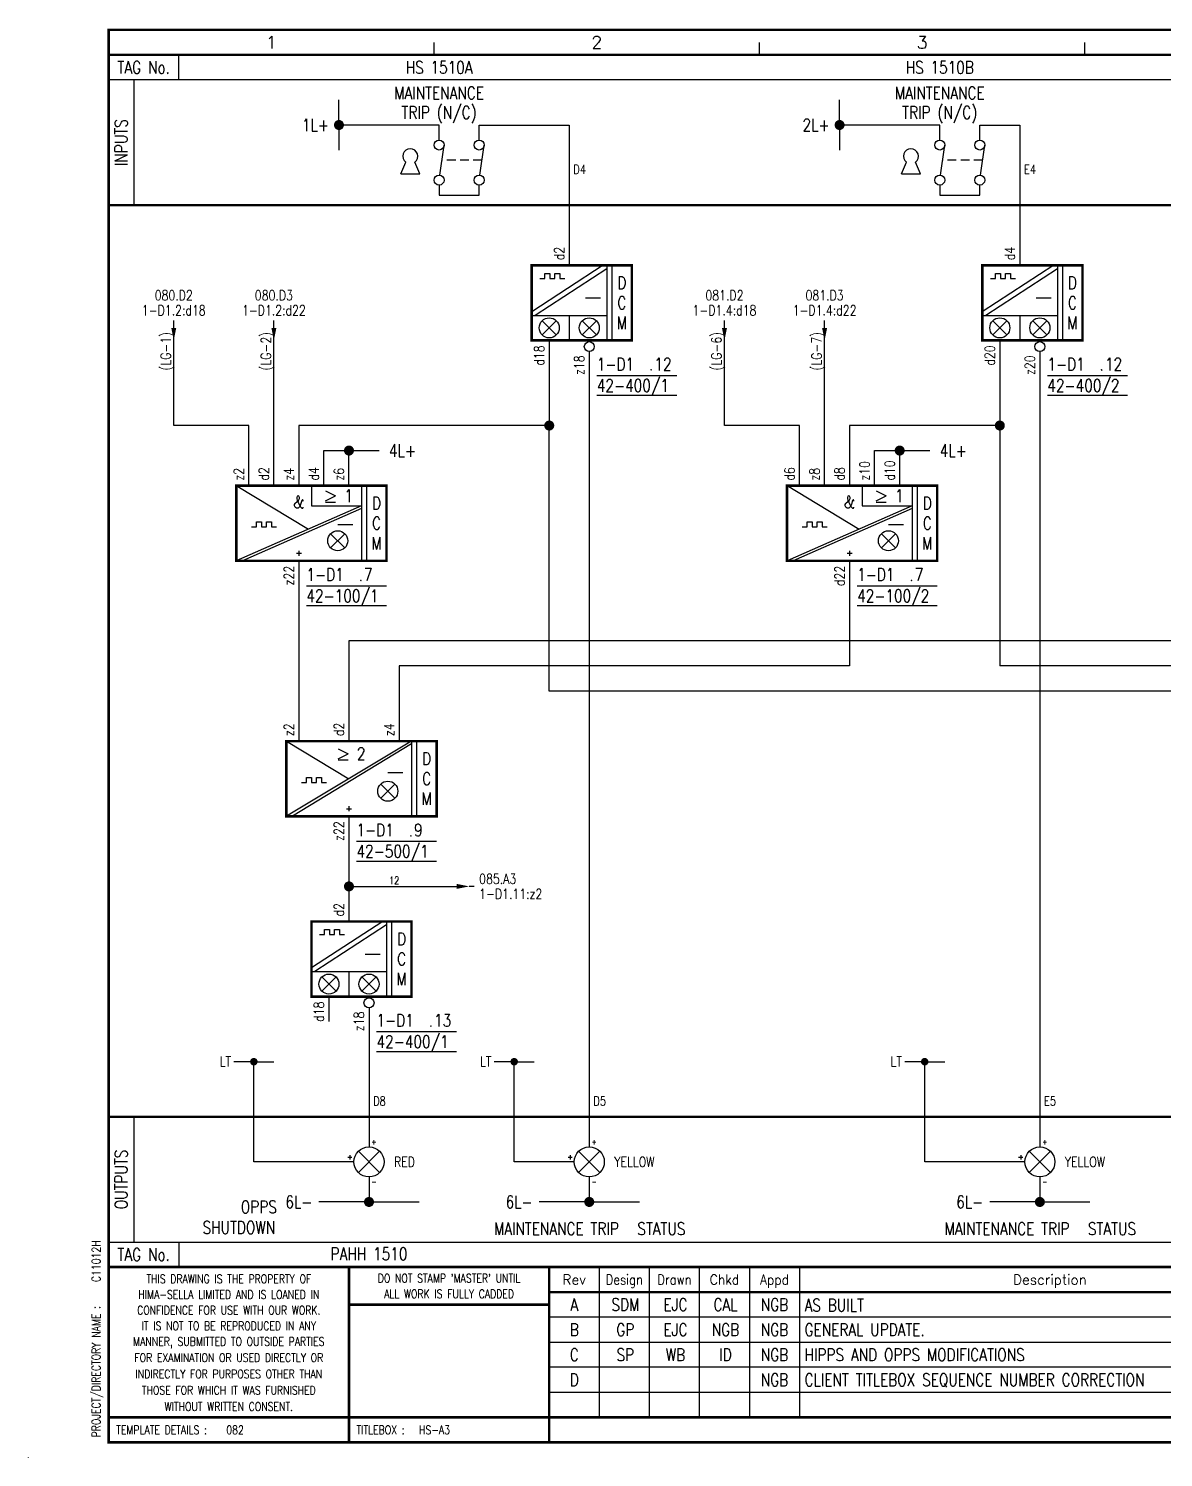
# Model space of a CAD drawing. Extents: x 0 to 414, y 0 to 285.
# Drawn here: x 0 to 226.7, y 0 to 285.2 of the extents above; entities that cross this region are included whole.
import ezdxf
from ezdxf.enums import TextEntityAlignment as Align

# ---------------------------------------------------------------- set-up
doc = ezdxf.new("R2010")
doc.units = 0
doc.header["$LTSCALE"] = 7
doc.header["$MEASUREMENT"] = 0
doc.linetypes.add('CONTINU', pattern=[0])
doc.linetypes.add('HIDDEN', pattern=[0.375, 0.25, -0.125])
doc.layers.get('0').update_dxf_attribs({"linetype": 'CONTINUOUS'})
for name, color, linetype in [('ADD', 2, 'CONTINUOUS'), ('CATALOGUE', 2, 'CONTINUOUS'), ('COL', 2, 'CONTINU'), ('COM', 2, 'CONTINUOUS'), ('DES', 2, 'CONTINUOUS'), ('GROUP', 2, 'CONTINUOUS'), ('LAB', 2, 'CONTINUOUS'), ('PCABGREY-0_22', 7, 'CONTINUOUS'), ('RACK', 2, 'CONTINUOUS'), ('RECORD', 2, 'CONTINUOUS'), ('ROW', 2, 'CONTINU'), ('SLOT', 2, 'CONTINUOUS'), ('SNA', 2, 'CONTINUOUS'), ('SPOTS', 7, 'CONTINUOUS'), ('TECHDATA', 2, 'CONTINUOUS'), ('TEXT', 2, 'CONTINUOUS'), ('TPOL', 3, 'CONTINUOUS'), ('UPS', 2, 'CONTINUOUS'), ('WIRENOS', 4, 'CONTINUOUS'), ('XR_FUNCTION', 2, 'CONTINUOUS'), ('XR_MAIN', 2, 'CONTINUOUS')]:
    doc.layers.add(name, color=color, linetype=linetype)
doc.layers.add('MCABGREY-0_22', color=4, linetype='CONTINUOUS', plot=False)
doc.styles.add('CATALOGU', font='romans.shx', dxfattribs={"width": 0.8})
doc.styles.add('CROSSREF', font='ROMANS.shx', dxfattribs={"width": 0.8, "height": 1})
doc.styles.add('FUNCTION', font='romans.shx', dxfattribs={"width": 0.8, "height": 2.5})
doc.styles.add('GROUP', font='romans.shx', dxfattribs={"width": 0.8, "height": 2.5})
doc.styles.add('PINS', font='romans.shx', dxfattribs={"width": 0.8, "height": 2})
doc.styles.add('RACK', font='romans.shx', dxfattribs={"width": 0.8, "height": 2})
doc.styles.add('REFERENC', font='romans.shx', dxfattribs={"width": 0.8})
doc.styles.add('ROMAND', font='ROMAND')
doc.styles.add('ROMANS', font='romans.shx', dxfattribs={"width": 0.8})
doc.styles.add('SLOT', font='romans.shx', dxfattribs={"width": 0.8, "height": 2})
doc.styles.add('SYMBOL', font='romans.shx', dxfattribs={"width": 0.8})
doc.styles.add('TECHDATA', font='romans.shx', dxfattribs={"width": 0.8})
doc.styles.add('WIRES', font='ROMANS.shx', dxfattribs={"width": 0.8, "height": 2})

# ---------------------------------------------------------------- blocks, each defined once
blk = doc.blocks.new('LAMP01')
for p, q in [((0, 5), (0, 3)), ((-2.1213, 2.1213), (2.1213, -2.1213)), ((2.1213, 2.1213), (-2.1213, -2.1213)), ((0, -3), (0, -5))]:
    blk.add_line(p, q)
blk.add_circle((0, 0), 3)
at = {"layer": 'CATALOGUE', "style": 'CATALOGU', "width": 0.8, "flags": 1}
blk.add_attdef('CATALOGUE', (-2, -7), '', height=1, dxfattribs=at)
at = {"layer": 'RECORD', "style": 'REFERENC', "width": 0.8}
blk.add_attdef('RECORD', (5, -1), '', height=2, dxfattribs=at)
at = {"layer": 'SNA', "style": 'SYMBOL', "width": 0.8}
blk.add_attdef('SNA', (5, 2), '', height=2, dxfattribs=at)
at = {"layer": 'TECHDATA', "style": 'TECHDATA', "width": 0.8}
blk.add_attdef('TECHDATA01', (5, -4), '', height=2, dxfattribs=at)
at = {"layer": 'TPOL', "style": 'PINS', "width": 0.8, "flags": 8}
blk.add_attdef('CN1', text='', height=1, dxfattribs=at).set_placement((0.5, 4.5), align=Align.TOP_LEFT)
blk.add_attdef('CN2', (0.5, -4.5), '', height=1, dxfattribs=at)
blk = doc.blocks.new('EQUPOT02')
blk.add_line((0, -4), (0, 0))
blk.add_solid([(0.5, -1.5), (-0.5, -1.5), (0, -4)])
at = {"layer": 'TEXT', "style": 'ROMANS', "width": 0.8}
blk.add_attdef('CONNECTION', text='', height=2, dxfattribs=at).set_placement((0, 1), align=Align.CENTER)
at = {"layer": 'TPOL', "style": 'ROMANS', "flags": 8}
blk.add_attdef('CN1', text='', height=0.0025, rotation=270, dxfattribs=at).set_placement((0, -3.25), align=Align.MIDDLE_RIGHT)
at = {"layer": 'XR_FUNCTION', "style": 'FUNCTION', "width": 0.8, "flags": 1}
blk.add_attdef('XR_FUNCTION', text='', height=1, dxfattribs=at).set_placement((0, -3), align=Align.CENTER)
at = {"layer": 'XR_MAIN', "style": 'CROSSREF', "width": 0.8}
for tag in ['XR_PREV', 'XR_NEXT']:
    blk.add_attdef(tag, text='', height=2, dxfattribs=at).set_placement((0, 4), align=Align.CENTER)
blk = doc.blocks.new('42-100-1')
for p, q in [((-2.5, 0), (11.9231, -8.6538)), ((12.5, 0), (12.5, -4)), ((22.5, 0), (22.5, -15)), ((23.5, 0), (23.5, -15)), ((15.3254, -1.0188), (17.3254, -2.0188)), ((15.3254, -3.0188), (17.3254, -2.0188)), ((22.5, -4), (-2.5, -15)), ((22.5, -4.5463), (-1.2585, -15)), ((12.5, -4), (22.5, -4)), ((15.3254, -3.2688), (17.3254, -3.2688)), ((0.5, -8.25), (1.5, -8.25)), ((1.5, -7.25), (2.5, -7.25)), ((1.5, -8.25), (1.5, -7.25)), ((2.5, -7.25), (2.5, -8.25)), ((2.5, -8.25), (3.5, -8.25)), ((3.5, -8.25), (3.5, -7.25)), ((3.5, -7.25), (4.5, -7.25)), ((4.5, -7.25), (4.5, -8.25)), ((4.5, -8.25), (5.5, -8.25)), ((17.75, -7.75), (20.75, -7.75)), ((16.3358, -9.5858), (19.1642, -12.4142)), ((16.3358, -12.4142), (19.1642, -9.5858)), ((9.5, -13.5), (10.5, -13.5)), ((10, -13), (10, -14)), ((11.5, -20), (27.5, -20)), ((27.5, -24), (11.5, -24))]:
    blk.add_line(p, q)
at = {"const_width": 0.5}
blk.add_lwpolyline([(-2.5, -15), (27.5, -15), (27.5, 0), (-2.5, 0)], close=True, dxfattribs=at)
blk.add_circle((17.75, -11), 2)
at = {"style": 'ROMANS', "width": 0.8}
blk.add_text('&', height=2.5, dxfattribs=at).set_placement((10, -4.5), align=Align.CENTER)
blk.add_text('1', height=2.5, dxfattribs=at).set_placement((19.0754, -3.2688))
for s, p in [('D', (25.5, -3.5)), ('C', (25.5, -7.5)), ('M', (25.5, -11.5))]:
    blk.add_text(s, height=2.5, dxfattribs=at).set_placement(p, align=Align.MIDDLE)
at = {"layer": 'ADD', "style": 'PINS', "width": 0.8, "flags": 1}
blk.add_attdef('ADD1', (30, -2), '', height=1.5, dxfattribs=at)
at = {"layer": 'COM', "style": 'PINS', "width": 0.8, "flags": 1}
blk.add_attdef('COM1', (30, -6), '', height=1.5, dxfattribs=at)
at = {"layer": 'DES', "style": 'PINS', "width": 0.8, "flags": 1}
blk.add_attdef('DES1', (30, -4), '', height=1.5, dxfattribs=at)
at = {"layer": 'GROUP', "style": 'GROUP', "width": 0.8, "flags": 1}
blk.add_attdef('GROUP', (30, -12), '', height=1.5, dxfattribs=at)
at = {"layer": 'LAB', "style": 'PINS', "width": 0.8}
blk.add_attdef('LAB1', text='', height=2.5, dxfattribs=at).set_placement((11.5, -22), align=Align.MIDDLE_LEFT)
at = {"layer": 'RACK', "style": 'RACK', "width": 0.8}
blk.add_attdef('RACK', (11.5, -19), '', height=2.5, dxfattribs=at)
at = {"layer": 'SLOT', "style": 'SLOT', "width": 0.8}
blk.add_attdef('SLOT', (23, -19), '', height=2.5, dxfattribs=at)
at = {"layer": 'SNA', "style": 'SYMBOL', "width": 0.8, "flags": 1}
blk.add_attdef('SNA', (30, -10), '', height=1.5, dxfattribs=at)
at = {"layer": 'TEXT', "color": 3, "style": 'PINS', "width": 0.8}
blk.add_text('z2', height=2, rotation=90, dxfattribs=at).set_placement((-2, 1), align=Align.MIDDLE_LEFT)
at = {"layer": 'TEXT', "style": 'ROMANS', "width": 0.8}
blk.add_text('.', height=2, dxfattribs=at).set_placement((22, -19))
at = {"layer": 'TPOL', "style": 'PINS', "width": 0.8}
for tag, p in [('CN1', (-1, 1)), ('CN2', (4, 1)), ('CN3', (9, 1)), ('CN4', (14, 1)), ('CN5', (19, 1))]:
    blk.add_attdef(tag, p, '', height=2, rotation=90, dxfattribs=at)
blk.add_attdef('CN6', text='', height=2, rotation=90, dxfattribs=at).set_placement((9, -16), align=Align.RIGHT)
at = {"layer": 'XR_FUNCTION', "style": 'FUNCTION', "width": 0.8, "flags": 1}
blk.add_attdef('XR_FUNCTION', (30, -8), '', height=1.5, dxfattribs=at)
at = {"layer": 'XR_MAIN', "style": 'CROSSREF', "width": 0.8, "flags": 1}
blk.add_attdef('XR_MAIN', (30, -14), '', height=1.5, dxfattribs=at)
blk = doc.blocks.new('42-400-1')
for p, q in [((6.7929, 0), (-7.5, -9.2929)), ((7.5, 0), (7.5, -15)), ((8.5, 0), (8.5, -15)), ((7.5, -0.7071), (-6.7929, -10)), ((-5.875, -2.625), (-4.875, -2.625)), ((-4.875, -2.625), (-4.875, -1.625)), ((-4.875, -1.625), (-3.875, -1.625)), ((-3.875, -1.625), (-3.875, -2.625)), ((-3.875, -2.625), (-2.875, -2.625)), ((-2.875, -1.625), (-1.875, -1.625)), ((-2.875, -2.625), (-2.875, -1.625)), ((-1.875, -1.625), (-1.875, -2.625)), ((-1.875, -2.625), (-0.875, -2.625)), ((3.25, -6.5), (6.25, -6.5)), ((-7.5, -10), (7.5, -10)), ((-5.4142, -13.9142), (-2.5858, -11.0858)), ((-5.4142, -11.0858), (-2.5858, -13.9142)), ((0, -10), (0, -15)), ((2.5858, -11.0858), (5.4142, -13.9142)), ((2.5858, -13.9142), (5.4142, -11.0858)), ((5.5, -22), (21.5, -22)), ((21.5, -26), (5.5, -26))]:
    blk.add_line(p, q)
at = {"const_width": 0.5}
blk.add_lwpolyline([(-7.5, -15), (12.5, -15), (12.5, 0), (-7.5, 0)], close=True, dxfattribs=at)
for centre, radius in [((-4, -12.5), 2), ((4, -12.5), 2), ((4, -16.25), 1)]:
    blk.add_circle(centre, radius)
at = {"style": 'ROMANS', "width": 0.8}
for s, p in [('D', (10.5, -3.5)), ('C', (10.5, -7.5)), ('M', (10.5, -11.5))]:
    blk.add_text(s, height=2.5, dxfattribs=at).set_placement(p, align=Align.MIDDLE)
at = {"layer": 'ADD', "style": 'PINS', "width": 0.8, "flags": 1}
blk.add_attdef('ADD1', (15, -2), '', height=1.5, dxfattribs=at)
at = {"layer": 'COM', "style": 'PINS', "width": 0.8, "flags": 1}
blk.add_attdef('COM1', (15, -6), '', height=1.5, dxfattribs=at)
at = {"layer": 'DES', "style": 'PINS', "width": 0.8, "flags": 1}
blk.add_attdef('DES1', (15, -4), '', height=1.5, dxfattribs=at)
at = {"layer": 'GROUP', "style": 'GROUP', "width": 0.8, "flags": 1}
blk.add_attdef('GROUP', (15, -12), '', height=1.5, dxfattribs=at)
at = {"layer": 'LAB', "style": 'PINS', "width": 0.8}
blk.add_attdef('LAB1', text='', height=2.5, dxfattribs=at).set_placement((5.5, -24), align=Align.MIDDLE_LEFT)
at = {"layer": 'RACK', "style": 'RACK', "width": 0.8}
blk.add_attdef('RACK', (5.5, -21), '', height=2.5, dxfattribs=at)
at = {"layer": 'SLOT', "style": 'SLOT', "width": 0.8}
blk.add_attdef('SLOT', (17, -21), '', height=2.5, dxfattribs=at)
at = {"layer": 'SNA', "style": 'SYMBOL', "width": 0.8, "flags": 1}
blk.add_attdef('SNA', (15, -10), '', height=1.5, dxfattribs=at)
at = {"layer": 'TEXT', "color": 3, "style": 'PINS', "width": 0.8}
blk.add_text('d2', height=2, rotation=90, dxfattribs=at).set_placement((-2, 1), align=Align.MIDDLE_LEFT)
at = {"layer": 'TEXT', "style": 'ROMANS', "width": 0.8}
blk.add_text('.', height=2, dxfattribs=at).set_placement((16, -21))
at = {"layer": 'TPOL', "style": 'PINS', "width": 0.8}
blk.add_attdef('CN1', (-1, 1), '', height=2, rotation=90, dxfattribs=at)
for tag, p in [('CN2', (-5, -16)), ('CN3', (3, -18))]:
    blk.add_attdef(tag, text='', height=2, rotation=90, dxfattribs=at).set_placement(p, align=Align.RIGHT)
at = {"layer": 'XR_FUNCTION', "style": 'FUNCTION', "width": 0.8, "flags": 1}
blk.add_attdef('XR_FUNCTION', (15, -8), '', height=1.5, dxfattribs=at)
at = {"layer": 'XR_MAIN', "style": 'CROSSREF', "width": 0.8, "flags": 1}
blk.add_attdef('XR_MAIN', (15, -14), '', height=1.5, dxfattribs=at)
blk = doc.blocks.new('42-500-1')
for p, q in [((22.5, 0), (-2.5, -15)), ((-2.5, 0), (10, -7.5)), ((22.5, 0), (22.5, -15)), ((23.5, 0), (23.5, -15)), ((22.5, -0.5463), (-1.2585, -15)), ((7.8254, -1.5188), (9.8254, -2.5188)), ((7.8254, -3.5188), (9.8254, -2.5188)), ((7.8254, -3.7688), (9.8254, -3.7688)), ((0.5, -8.25), (1.5, -8.25)), ((1.5, -7.25), (2.5, -7.25)), ((1.5, -8.25), (1.5, -7.25)), ((2.5, -7.25), (2.5, -8.25)), ((2.5, -8.25), (3.5, -8.25)), ((3.5, -7.25), (4.5, -7.25)), ((3.5, -8.25), (3.5, -7.25)), ((4.5, -7.25), (4.5, -8.25)), ((4.5, -8.25), (5.5, -8.25)), ((17.75, -6.25), (20.75, -6.25)), ((16.3358, -11.4142), (19.1642, -8.5858)), ((16.3358, -8.5858), (19.1642, -11.4142)), ((9.5, -13.5), (10.5, -13.5)), ((10, -13), (10, -14)), ((11.5, -20), (27.5, -20)), ((27.5, -24), (11.5, -24))]:
    blk.add_line(p, q)
at = {"const_width": 0.5}
blk.add_lwpolyline([(-2.5, -15), (27.5, -15), (27.5, 0), (-2.5, 0)], close=True, dxfattribs=at)
blk.add_circle((17.75, -10), 2)
at = {"style": 'ROMANS', "width": 0.8}
blk.add_text('2', height=2.5, dxfattribs=at).set_placement((11.5754, -3.7688))
for s, p in [('D', (25.5, -3.5)), ('C', (25.5, -7.5)), ('M', (25.5, -11.5))]:
    blk.add_text(s, height=2.5, dxfattribs=at).set_placement(p, align=Align.MIDDLE)
at = {"layer": 'ADD', "style": 'PINS', "width": 0.8, "flags": 1}
blk.add_attdef('ADD1', (30, -2), '', height=1.5, dxfattribs=at)
at = {"layer": 'COM', "style": 'PINS', "width": 0.8, "flags": 1}
blk.add_attdef('COM1', (30, -6), '', height=1.5, dxfattribs=at)
at = {"layer": 'DES', "style": 'PINS', "width": 0.8, "flags": 1}
blk.add_attdef('DES1', (30, -4), '', height=1.5, dxfattribs=at)
at = {"layer": 'GROUP', "style": 'GROUP', "width": 0.8, "flags": 1}
blk.add_attdef('GROUP', (30, -12), '', height=1.5, dxfattribs=at)
at = {"layer": 'LAB', "style": 'PINS', "width": 0.8}
blk.add_attdef('LAB1', text='', height=2.5, dxfattribs=at).set_placement((11.5, -22), align=Align.MIDDLE_LEFT)
at = {"layer": 'RACK', "style": 'RACK', "width": 0.8}
blk.add_attdef('RACK', (11.5, -19), '', height=2.5, dxfattribs=at)
at = {"layer": 'SLOT', "style": 'SLOT', "width": 0.8}
blk.add_attdef('SLOT', (23, -19), '', height=2.5, dxfattribs=at)
at = {"layer": 'SNA', "style": 'SYMBOL', "width": 0.8, "flags": 1}
blk.add_attdef('SNA', (30, -10), '', height=1.5, dxfattribs=at)
at = {"layer": 'TEXT', "color": 3, "style": 'PINS', "width": 0.8}
blk.add_text('z2', height=2, rotation=90, dxfattribs=at).set_placement((-2, 1), align=Align.MIDDLE_LEFT)
at = {"layer": 'TEXT', "style": 'ROMANS', "width": 0.8}
blk.add_text('.', height=2, dxfattribs=at).set_placement((22, -19))
at = {"layer": 'TPOL', "style": 'PINS', "width": 0.8}
for tag, p in [('CN1', (-1, 1)), ('CN2', (9, 1)), ('CN3', (19, 1))]:
    blk.add_attdef(tag, p, '', height=2, rotation=90, dxfattribs=at)
blk.add_attdef('CN4', text='', height=2, rotation=90, dxfattribs=at).set_placement((9, -16), align=Align.RIGHT)
at = {"layer": 'XR_FUNCTION', "style": 'FUNCTION', "width": 0.8, "flags": 1}
blk.add_attdef('XR_FUNCTION', (30, -8), '', height=1.5, dxfattribs=at)
at = {"layer": 'XR_MAIN', "style": 'CROSSREF', "width": 0.8, "flags": 1}
blk.add_attdef('XR_MAIN', (30, -14), '', height=1.5, dxfattribs=at)
blk = doc.blocks.new('42-100-2')
for p, q in [((-2.5, 0), (11.9231, -8.6538)), ((12.5, 0), (12.5, -4)), ((22.5, 0), (22.5, -15)), ((23.5, 0), (23.5, -15)), ((15.3254, -1.0188), (17.3254, -2.0188)), ((15.3254, -3.0188), (17.3254, -2.0188)), ((22.5, -4), (-2.5, -15)), ((22.5, -4.5463), (-1.2585, -15)), ((12.5, -4), (22.5, -4)), ((15.3254, -3.2688), (17.3254, -3.2688)), ((0.5, -8.25), (1.5, -8.25)), ((1.5, -7.25), (2.5, -7.25)), ((1.5, -8.25), (1.5, -7.25)), ((2.5, -7.25), (2.5, -8.25)), ((2.5, -8.25), (3.5, -8.25)), ((3.5, -8.25), (3.5, -7.25)), ((3.5, -7.25), (4.5, -7.25)), ((4.5, -7.25), (4.5, -8.25)), ((4.5, -8.25), (5.5, -8.25)), ((17.75, -7.75), (20.75, -7.75)), ((16.3358, -9.5858), (19.1642, -12.4142)), ((16.3358, -12.4142), (19.1642, -9.5858)), ((9.5, -13.5), (10.5, -13.5)), ((10, -13), (10, -14)), ((11.5, -20), (27.5, -20)), ((27.5, -24), (11.5, -24))]:
    blk.add_line(p, q)
at = {"const_width": 0.5}
blk.add_lwpolyline([(-2.5, -15), (27.5, -15), (27.5, 0), (-2.5, 0)], close=True, dxfattribs=at)
blk.add_circle((17.75, -11), 2)
for p in [(0, 0), (5, 0), (10, 0), (15, 0), (20, 0), (10, -15)]:
    blk.add_point(p)
at = {"style": 'ROMANS', "width": 0.8}
blk.add_text('&', height=2.5, dxfattribs=at).set_placement((10, -4.5), align=Align.CENTER)
blk.add_text('1', height=2.5, dxfattribs=at).set_placement((19.0754, -3.2688))
for s, p in [('D', (25.5, -3.5)), ('C', (25.5, -7.5)), ('M', (25.5, -11.5))]:
    blk.add_text(s, height=2.5, dxfattribs=at).set_placement(p, align=Align.MIDDLE)
at = {"layer": 'ADD', "style": 'PINS', "width": 0.8, "flags": 1}
blk.add_attdef('ADD1', (30, -2), '', height=1.5, dxfattribs=at)
at = {"layer": 'COM', "style": 'PINS', "width": 0.8, "flags": 1}
blk.add_attdef('COM1', (30, -6), '', height=1.5, dxfattribs=at)
at = {"layer": 'DES', "style": 'PINS', "width": 0.8, "flags": 1}
blk.add_attdef('DES1', (30, -4), '', height=1.5, dxfattribs=at)
at = {"layer": 'GROUP', "style": 'GROUP', "width": 0.8, "flags": 1}
blk.add_attdef('GROUP', (30, -12), '', height=1.5, dxfattribs=at)
at = {"layer": 'LAB', "style": 'PINS', "width": 0.8}
blk.add_attdef('LAB1', text='', height=2.5, dxfattribs=at).set_placement((11.5, -22), align=Align.MIDDLE_LEFT)
at = {"layer": 'RACK', "style": 'RACK', "width": 0.8}
blk.add_attdef('RACK', (11.5, -19), '', height=2.5, dxfattribs=at)
at = {"layer": 'SLOT', "style": 'SLOT', "width": 0.8}
blk.add_attdef('SLOT', (23, -19), '', height=2.5, dxfattribs=at)
at = {"layer": 'SNA', "style": 'SYMBOL', "width": 0.8, "flags": 1}
blk.add_attdef('SNA', (30, -10), '', height=1.5, dxfattribs=at)
at = {"layer": 'TEXT', "color": 3, "style": 'PINS', "width": 0.8}
blk.add_text('d6', height=2, rotation=90, dxfattribs=at).set_placement((-2, 1), align=Align.MIDDLE_LEFT)
at = {"layer": 'TEXT', "style": 'ROMANS', "width": 0.8}
blk.add_text('.', height=2, dxfattribs=at).set_placement((22, -19))
at = {"layer": 'TPOL', "style": 'PINS', "width": 0.8}
for tag, p in [('CN1', (-1, 1)), ('CN2', (4, 1)), ('CN3', (9, 1)), ('CN4', (14, 1)), ('CN5', (19, 1))]:
    blk.add_attdef(tag, p, '', height=2, rotation=90, dxfattribs=at)
blk.add_attdef('CN6', text='', height=2, rotation=90, dxfattribs=at).set_placement((9, -16), align=Align.RIGHT)
at = {"layer": 'XR_FUNCTION', "style": 'FUNCTION', "width": 0.8, "flags": 1}
blk.add_attdef('XR_FUNCTION', (30, -8), '', height=1.5, dxfattribs=at)
at = {"layer": 'XR_MAIN', "style": 'CROSSREF', "width": 0.8, "flags": 1}
blk.add_attdef('XR_MAIN', (30, -14), '', height=1.5, dxfattribs=at)
blk = doc.blocks.new('42-400-2')
for p, q in [((6.7929, 0), (-7.5, -9.2929)), ((7.5, 0), (7.5, -15)), ((8.5, 0), (8.5, -15)), ((7.5, -0.7071), (-6.7929, -10)), ((-5.875, -2.625), (-4.875, -2.625)), ((-4.875, -2.625), (-4.875, -1.625)), ((-4.875, -1.625), (-3.875, -1.625)), ((-3.875, -1.625), (-3.875, -2.625)), ((-3.875, -2.625), (-2.875, -2.625)), ((-2.875, -1.625), (-1.875, -1.625)), ((-2.875, -2.625), (-2.875, -1.625)), ((-1.875, -1.625), (-1.875, -2.625)), ((-1.875, -2.625), (-0.875, -2.625)), ((3.25, -6.5), (6.25, -6.5)), ((-7.5, -10), (7.5, -10)), ((-5.4142, -13.9142), (-2.5858, -11.0858)), ((-5.4142, -11.0858), (-2.5858, -13.9142)), ((0, -10), (0, -15)), ((2.5858, -11.0858), (5.4142, -13.9142)), ((2.5858, -13.9142), (5.4142, -11.0858)), ((5.5, -22), (21.5, -22)), ((21.5, -26), (5.5, -26))]:
    blk.add_line(p, q)
at = {"const_width": 0.5}
blk.add_lwpolyline([(-7.5, -15), (12.5, -15), (12.5, 0), (-7.5, 0)], close=True, dxfattribs=at)
for centre, radius in [((-4, -12.5), 2), ((4, -12.5), 2), ((4, -16.25), 1)]:
    blk.add_circle(centre, radius)
at = {"style": 'ROMANS', "width": 0.8}
for s, p in [('D', (10.5, -3.5)), ('C', (10.5, -7.5)), ('M', (10.5, -11.5))]:
    blk.add_text(s, height=2.5, dxfattribs=at).set_placement(p, align=Align.MIDDLE)
at = {"layer": 'ADD', "style": 'PINS', "width": 0.8, "flags": 1}
blk.add_attdef('ADD1', (15, -2), '', height=1.5, dxfattribs=at)
at = {"layer": 'COM', "style": 'PINS', "width": 0.8, "flags": 1}
blk.add_attdef('COM1', (15, -6), '', height=1.5, dxfattribs=at)
at = {"layer": 'DES', "style": 'PINS', "width": 0.8, "flags": 1}
blk.add_attdef('DES1', (15, -4), '', height=1.5, dxfattribs=at)
at = {"layer": 'GROUP', "style": 'GROUP', "width": 0.8, "flags": 1}
blk.add_attdef('GROUP', (15, -12), '', height=1.5, dxfattribs=at)
at = {"layer": 'LAB', "style": 'PINS', "width": 0.8}
blk.add_attdef('LAB1', text='', height=2.5, dxfattribs=at).set_placement((5.5, -24), align=Align.MIDDLE_LEFT)
at = {"layer": 'RACK', "style": 'RACK', "width": 0.8}
blk.add_attdef('RACK', (5.5, -21), '', height=2.5, dxfattribs=at)
at = {"layer": 'SLOT', "style": 'SLOT', "width": 0.8}
blk.add_attdef('SLOT', (17, -21), '', height=2.5, dxfattribs=at)
at = {"layer": 'SNA', "style": 'SYMBOL', "width": 0.8, "flags": 1}
blk.add_attdef('SNA', (15, -10), '', height=1.5, dxfattribs=at)
at = {"layer": 'TEXT', "color": 3, "style": 'PINS', "width": 0.8}
blk.add_text('d4', height=2, rotation=90, dxfattribs=at).set_placement((-2, 1), align=Align.MIDDLE_LEFT)
at = {"layer": 'TEXT', "style": 'ROMANS', "width": 0.8}
blk.add_text('.', height=2, dxfattribs=at).set_placement((16, -21))
at = {"layer": 'TPOL', "style": 'PINS', "width": 0.8}
blk.add_attdef('CN1', (-1, 1), '', height=2, rotation=90, dxfattribs=at)
for tag, p in [('CN2', (-5, -16)), ('CN3', (3, -18))]:
    blk.add_attdef(tag, text='', height=2, rotation=90, dxfattribs=at).set_placement(p, align=Align.RIGHT)
at = {"layer": 'XR_FUNCTION', "style": 'FUNCTION', "width": 0.8, "flags": 1}
blk.add_attdef('XR_FUNCTION', (15, -8), '', height=1.5, dxfattribs=at)
at = {"layer": 'XR_MAIN', "style": 'CROSSREF', "width": 0.8, "flags": 1}
blk.add_attdef('XR_MAIN', (15, -14), '', height=1.5, dxfattribs=at)
blk = doc.blocks.new('EDREV')
at = {"color": 2, "style": 'ROMANS', "width": 0.8}
for tag, p in [('DES', (129.2, 29.25)), ('DRN', (139.2, 29.25)), ('CHKD', (149.2, 29.25)), ('DES', (129.2, 24.25)), ('DRN', (139.2, 24.25)), ('CHKD', (149.2, 24.25)), ('DES', (129.2, 19.25)), ('DRN', (139.2, 19.25)), ('CHKD', (149.2, 19.25)), ('DES', (129.2, 14.25)), ('DRN', (139.2, 14.25)), ('CHKD', (149.2, 14.25)), ('DES', (129.2, 9.25)), ('DRN', (139.2, 9.25)), ('CHKD', (149.2, 9.25))]:
    blk.add_attdef(tag, text='', height=2.5, dxfattribs=at).set_placement(p, align=Align.CENTER)
blk = doc.blocks.new('EQUPOT03')
blk.add_line((0, 0), (-1, 0))
blk.add_solid([(-3.5, 0.5), (-3.5, -0.5), (-1, 0)])
at = {"layer": 'TEXT', "style": 'ROMANS', "width": 0.8}
blk.add_attdef('CONNECTION', text='', height=2, dxfattribs=at).set_placement((1, -1.5), align=Align.MIDDLE_LEFT)
at = {"layer": 'TPOL', "style": 'ROMANS', "flags": 8}
blk.add_attdef('CN1', (-3.5, 0), '', height=0.0025, dxfattribs=at)
at = {"layer": 'XR_FUNCTION', "style": 'FUNCTION', "width": 0.8, "flags": 1}
blk.add_attdef('XR_FUNCTION', text='', height=1, dxfattribs=at).set_placement((-4.5, 0), align=Align.MIDDLE_RIGHT)
at = {"layer": 'XR_MAIN', "style": 'CROSSREF', "width": 0.8}
for tag in ['XR_NEXT', 'XR_PREV']:
    blk.add_attdef(tag, text='', height=2, dxfattribs=at).set_placement((1, 1.5), align=Align.MIDDLE_LEFT)
blk = doc.blocks.new('HS-A3')
at = {"color": 1}
for p, q in [((81, 280), (81, 282.5)), ((146, 280), (146, 282.5)), ((211, 280), (211, 282.5)), ((114, 38), (114, 8)), ((124, 8), (124, 38)), ((134, 8), (134, 38)), ((144, 38), (144, 8)), ((154, 38), (154, 8)), ((301.5, 28), (104, 28)), ((104, 23), (301.5, 23)), ((301.5, 18), (104, 18)), ((104, 13), (270.5, 13)), ((0, 0), (0, 0.025))]:
    blk.add_line(p, q, dxfattribs=at)
at = {"color": 1, "const_width": 0.5}
blk.add_lwpolyline([(16, 3), (409, 3), (409, 285), (16, 285)], close=True, dxfattribs=at)
for points in [[(16, 280), (404, 280)], [(409, 38), (16, 38)], [(64, 3), (64, 38)], [(104, 3), (104, 38)], [(270.5, 33), (104, 33)], [(104, 30.5), (64, 30.5)], [(270.5, 8), (16, 8)]]:
    blk.add_lwpolyline(points, dxfattribs=at)
at = {"color": 2, "style": 'ROMAND'}
for s, p in [('1', (48.5, 282.5)), ('2', (113.5, 282.5)), ('3', (178.5, 282.5))]:
    blk.add_text(s, height=2.5, dxfattribs=at).set_placement(p, align=Align.MIDDLE)
at = {"color": 3, "lineweight": 13, "style": 'ROMANS', "width": 0.8}
for s, p in [('THIS DRAWING IS THE PROPERTY OF', (40, 35.6443)), ("DO NOT STAMP 'MASTER' UNTIL", (84, 35.7693)), ('HIMA-SELLA LIMITED AND IS LOANED IN', (40, 32.5193)), ('ALL WORK IS FULLY CADDED', (84, 32.6443)), ('CONFIDENCE FOR USE WITH OUR WORK.', (40, 29.3879)), ('IT IS NOT TO BE REPRODUCED IN ANY', (40, 26.2629)), ('MANNER, SUBMITTED TO OUTSIDE PARTIES', (40, 23.1379)), ('FOR EXAMINATION OR USED DIRECTLY OR', (40, 19.9054)), ('INDIRECTLY FOR PURPOSES OTHER THAN', (40, 16.6554)), ('THOSE FOR WHICH IT WAS FURNISHED', (40, 13.4054)), ('WITHOUT WRITTEN CONSENT.', (40, 10.1554))]:
    blk.add_text(s, height=1.7, dxfattribs=at).set_placement(p, align=Align.MIDDLE_CENTER)
at = {"color": 4, "style": 'ROMAND'}
for s, p in [('Rev', (109, 34.5)), ('Description', (204, 34.5))]:
    blk.add_text(s, height=2, dxfattribs=at).set_placement(p, align=Align.CENTER)
for s, width, p in [('Design', 0.85, (119, 34.5)), ('Drawn', 0.85, (129, 34.5)), ('Chkd', 0.9, (139, 34.5)), ('Appd', 0.9, (149, 34.5))]:
    blk.add_text(s, height=2, dxfattribs=dict(at, width=width)).set_placement(p, align=Align.CENTER)
at = {"color": 3, "style": 'ROMANS', "width": 0.8}
blk.add_text('PROJECT/DIRECTORY NAME :', height=1.7, rotation=90, dxfattribs=at).set_placement((13.5, 4), align=Align.MIDDLE_LEFT)
for s, p in [('TEMPLATE DETAILS :', (17.5, 5.5)), ('TITLEBOX :', (65.5, 5.5)), ('HS-A3', (78, 5.5))]:
    blk.add_text(s, height=1.7, dxfattribs=at).set_placement(p, align=Align.MIDDLE_LEFT)
at = {"layer": 'COL', "style": 'ROMAND', "flags": 9}
for tag, p in [('COL1', (48.5, 282.5)), ('COL2', (113.5, 282.5)), ('COL3', (178.5, 282.5)), ('COL4', (243.5, 282.5)), ('COL5', (308.5, 282.5)), ('COL6', (373.5, 282.5))]:
    blk.add_attdef(tag, p, '', height=2.5, dxfattribs=at)
at = {"layer": 'ROW', "style": 'ROMAND', "flags": 9}
for tag, p in [('ROW1', (406.5, 249.5)), ('ROW2', (406.5, 188.5)), ('ROW3', (406.5, 127.5)), ('ROW4', (406.5, 66.5))]:
    blk.add_attdef(tag, p, '', height=2.5, dxfattribs=at)
at = {"layer": 'UPS', "color": 3, "style": 'ROMANS', "width": 0.8, "flags": 8}
blk.add_attdef('PROJS->NOMPRO', text='', height=1.7, rotation=90, dxfattribs=at).set_placement((13.5, 35), align=Align.MIDDLE_LEFT)
at = {"layer": 'UPS', "style": 'ROMANS', "width": 3.1263, "flags": 8}
blk.add_attdef('PLANOS->MCAN1', text='', height=2.5, rotation=0.061173, dxfattribs=at).set_placement((155, 31.6443), (254, 31.75), align=Align.FIT)
at = {"layer": 'UPS', "style": 'ROMANS', "width": 0.8, "flags": 8}
for tag, height, p in [('PLANOS->VERIF', 2.5, (293.5, 34.25)), ('PLANOS->CANVI1', 2.5, (109, 29.25)), ('PLANOS->NCAN1', 2.5, (149, 29.25)), ('PLANOS->DCAN1', 2.5, (262.5, 29.25)), ('PLANOS->ORIG', 2.5, (293.5, 29.25)), ('PLANOS->CANVI2', 2.5, (109, 24.25)), ('PLANOS->NCAN2', 2.5, (149, 24.25)), ('PLANOS->DCAN2', 2.5, (262.5, 24.25)), ('PLANOS->HECHF', 2.5, (293.5, 24.25)), ('PLANOS->CANVI3', 2.5, (109, 19.25)), ('PLANOS->NCAN3', 2.5, (149, 19.25)), ('PLANOS->DCAN3', 2.5, (262.5, 19.25)), ('PLANOS->HECHD', 2.5, (293.5, 19.25)), ('PLANOS->CANVI4', 2.5, (109, 14.25)), ('PLANOS->NCAN4', 2.5, (149, 14.25)), ('PLANOS->DCAN4', 2.5, (262.5, 14.25)), ('PLANOS->DATACREA', 2.5, (293.5, 14.25)), ('PLANOS->CANVI5', 2.5, (109, 9.25)), ('PLANOS->NCAN5', 2.5, (149, 9.25)), ('PLANOS->DCAN5', 2.5, (262.5, 9.25)), ('PLANOS->NR1', 2.5, (293.5, 9.25)), ('PROJS->DESCPRO3', 5, (345.5, 5.5)), ('PLANOS->PLANO', 5, (378.5, 5.5)), ('PLANOS->USER', 5, (402.75, 5.5)), ('PLANOS->NR2', 2.5, (293.5, 4.25))]:
    blk.add_attdef(tag, text='', height=height, dxfattribs=at).set_placement(p, align=Align.CENTER)
at = {"layer": 'UPS', "style": 'ROMANS', "flags": 8}
for tag, width, p, p2 in [('PLANOS->MCAN2', 3.0574, (155, 26.75), (254, 26.75)), ('PLANOS->MCAN3', 3.0574, (155, 21.75), (254, 21.75)), ('PLANOS->MCAN4', 3.0462, (155, 16.75), (254, 16.75)), ('PLANOS->MCAN5', 3.0574, (155, 11.75), (254, 11.75))]:
    blk.add_attdef(tag, text='', height=2.5, dxfattribs=dict(at, width=width)).set_placement(p, p2, align=Align.FIT)
at = {"layer": 'UPS', "style": 'ROMANS', "width": 0.8, "flags": 8}
blk.add_attdef('PLANOS->DENOM', (313.5, 24.25), '', height=2.5, dxfattribs=at)
at = {"layer": 'UPS', "color": 4, "style": 'ROMANS', "width": 0.8, "flags": 8}
for tag, p in [('PROJS->DESCPRO1', (303, 19.25)), ('PROJS->DESCPRO2', (303, 14.25))]:
    blk.add_attdef(tag, p, '', height=2.5, dxfattribs=at)
at = {"layer": 'UPS', "color": 3, "style": 'ROMANS', "width": 0.8, "flags": 8}
blk.add_attdef('PLANOS->PROTOTIPO', text='', height=1.7, dxfattribs=at).set_placement((39.5, 5.5), align=Align.MIDDLE_LEFT)
at = {"layer": 'UPS', "style": 'ROMANS', "width": 0.8, "flags": 8}
blk.add_attdef('PLANOS->OBS4', text='', height=2.5, dxfattribs=at).set_placement((107, 5.5), align=Align.MIDDLE_LEFT)

msp = doc.modelspace()

# ---------------------------------------------------------------- linework, layer by layer
at = {"color": 1}
for p, q in [((30, 275), (30, 280)), ((404, 275), (16, 275)), ((21, 275), (21, 250)), ((21, 68), (21, 43)), ((16, 43), (326.6546, 43)), ((30, 43), (30, 38))]:
    msp.add_line(p, q, dxfattribs=at)
for p, q in [((62, 266), (62, 271)), ((162, 266), (162, 271)), ((82, 266), (62, 266)), ((62, 266), (62, 261)), ((182, 266), (162, 266)), ((162, 266), (162, 261)), ((45, 79), (41, 79)), ((45, 59), (45, 79)), ((45, 79), (49, 79)), ((97, 79), (93, 79)), ((97, 59), (97, 79)), ((97, 79), (101, 79)), ((179, 79), (175, 79)), ((179, 59), (179, 79)), ((179, 79), (183, 79)), ((65, 59), (45, 59)), ((109, 59), (97, 59)), ((199, 59), (179, 59)), ((68, 54), (68, 51)), ((112, 54), (112, 51)), ((202, 54), (202, 51)), ((68, 51), (58, 51)), ((68, 51), (78, 51)), ((112, 51), (102, 51)), ((112, 51), (122, 51)), ((202, 51), (192, 51)), ((202, 51), (212, 51))]:
    msp.add_line(p, q)
at = {"color": 3}
for p, q in [((64.1646, 60.3369), (64.1646, 59.4675)), ((108.1646, 60.3369), (108.1646, 59.4675)), ((198.1646, 60.3369), (198.1646, 59.4675)), ((64.5646, 59.9022), (63.7646, 59.9022)), ((108.5646, 59.9022), (107.7646, 59.9022)), ((198.5646, 59.9022), (197.7646, 59.9022))]:
    msp.add_line(p, q, dxfattribs=at)
at = {"color": 1, "const_width": 0.5}
for points in [[(404, 250), (16, 250)], [(16, 68), (326.6546, 68)]]:
    msp.add_lwpolyline(points, dxfattribs=at)
at = {"const_width": 0.75}
for points in [[(44.625, 79, 1), (45.375, 79, 1)], [(96.625, 79, 1), (97.375, 79, 1)], [(178.625, 79, 1), (179.375, 79, 1)]]:
    msp.add_lwpolyline(points, format="xyb", close=True, dxfattribs=at)
for centre in [(82, 262), (90, 262), (182, 262), (190, 262), (82, 255), (90, 255), (182, 255), (190, 255)]:
    msp.add_circle(centre, 1)
at = {"layer": 'PCABGREY-0_22'}
for p, q in [((82, 263), (82, 266)), ((90, 263), (90, 266)), ((90, 266), (108, 266)), ((108, 266), (108, 238)), ((182, 263), (182, 266)), ((190, 263), (190, 266)), ((190, 266), (198, 266)), ((198, 266), (198, 238)), ((82.124, 255.9923), (83, 262)), ((90.124, 255.9923), (91, 262)), ((182.124, 255.9923), (183, 262)), ((190.124, 255.9923), (191, 262)), ((74.375, 256.25), (75.3373, 258.5596)), ((78.125, 256.25), (77.1627, 258.5596)), ((174.375, 256.25), (175.3373, 258.5596)), ((178.125, 256.25), (177.1627, 258.5596)), ((74.375, 256.25), (78.125, 256.25)), ((82, 254), (82, 252)), ((90, 252), (90, 254)), ((174.375, 256.25), (178.125, 256.25)), ((182, 254), (182, 252)), ((190, 252), (190, 254)), ((82, 252), (90, 252)), ((182, 252), (190, 252)), ((29, 217), (29, 223)), ((49, 217), (49, 223)), ((104, 223), (104, 206)), ((139, 217), (139, 223)), ((159, 217), (159, 223)), ((194, 223), (194, 206)), ((112, 220.75), (112, 64)), ((202, 220.75), (202, 64)), ((29, 206), (29, 217)), ((49, 194), (49, 217)), ((139, 206), (139, 217)), ((159, 194), (159, 217)), ((44, 206), (29, 206)), ((44, 194), (44, 206)), ((104, 206), (54, 206)), ((54, 206), (54, 194)), ((104, 153), (104, 206)), ((154, 206), (139, 206)), ((154, 194), (154, 206)), ((164, 206), (164, 194)), ((194, 206), (164, 206)), ((194, 206), (194, 158)), ((59, 201), (64, 201)), ((59, 194), (59, 201)), ((64, 201), (70, 201)), ((64, 194), (64, 201)), ((169, 201), (174, 201)), ((169, 194), (169, 201)), ((174, 194), (174, 201)), ((174, 201), (180, 201)), ((54, 179), (54, 143)), ((164, 179), (164, 158)), ((264, 163), (64, 163)), ((64, 163), (64, 143)), ((74, 158), (74, 143)), ((164, 158), (74, 158)), ((259, 158), (194, 158)), ((254, 153), (104, 153)), ((64, 128), (64, 114)), ((64, 114), (64, 107)), ((64, 114), (72, 114)), ((72, 114), (85.5, 114)), ((60, 92), (60, 87)), ((68, 89.75), (68, 64))]:
    msp.add_line(p, q, dxfattribs=at)
at = {"layer": 'PCABGREY-0_22', "linetype": 'HIDDEN'}
for p, q in [((90.562, 258.9961), (82.562, 258.9961)), ((190.562, 258.9961), (182.562, 258.9961))]:
    msp.add_line(p, q, dxfattribs=at)
at = {"layer": 'PCABGREY-0_22'}
for centre in [(76.25, 259.75), (176.25, 259.75)]:
    msp.add_arc(centre, 1.5, 307.477, 232.523, dxfattribs=at)
at = {"layer": 'SPOTS', "color": 7, "const_width": 1}
for points in [[(61.5, 266, 1), (62.5, 266, 1)], [(161.5, 266, 1), (162.5, 266, 1)], [(103.5, 206, 1), (104.5, 206, 1)], [(193.5, 206, 1), (194.5, 206, 1)], [(63.5, 201, 1), (64.5, 201, 1)], [(173.5, 201, 1), (174.5, 201, 1)], [(63.5, 114, 1), (64.5, 114, 1)], [(67.5, 51, 1), (68.5, 51, 1)], [(111.5, 51, 1), (112.5, 51, 1)], [(201.5, 51, 1), (202.5, 51, 1)]]:
    msp.add_lwpolyline(points, format="xyb", close=True, dxfattribs=at)

# ---------------------------------------------------------------- block references
ref = msp.add_blockref('HS-A3', (0, 0))
ref.add_attrib('PROJS->NOMPRO', 'C11012H', dxfattribs={"layer": 'UPS', "color": 3, "height": 1.7, "rotation": 90, "style": 'ROMANS', "width": 0.8, "flags": 8}).set_placement((13.5, 35), align=Align.MIDDLE_LEFT)
ref.add_attrib('PLANOS->PROTOTIPO', '082', dxfattribs={"layer": 'UPS', "color": 3, "height": 1.7, "style": 'ROMANS', "width": 0.8, "flags": 8}).set_placement((39.5, 5.5), align=Align.MIDDLE_LEFT)
ref.add_attrib('PLANOS->NCAN2', 'NGB', dxfattribs={"layer": 'UPS', "height": 2.5, "style": 'ROMANS', "width": 0.8, "flags": 8}).set_placement((149, 24.25), align=Align.CENTER)
ref.add_attrib('PLANOS->NCAN3', 'NGB', dxfattribs={"layer": 'UPS', "height": 2.5, "style": 'ROMANS', "width": 0.8, "flags": 8}).set_placement((149, 19.25), align=Align.CENTER)
ref.add_attrib('PLANOS->NCAN4', 'NGB', dxfattribs={"layer": 'UPS', "height": 2.5, "style": 'ROMANS', "width": 0.8, "flags": 8}).set_placement((149, 14.25), align=Align.CENTER)
ref.add_attrib('PLANOS->NCAN1', 'NGB', dxfattribs={"layer": 'UPS', "height": 2.5, "style": 'ROMANS', "width": 0.8, "flags": 8}).set_placement((149, 29.25), align=Align.CENTER)
ref.add_attrib('PLANOS->CANVI4', 'D', dxfattribs={"layer": 'UPS', "height": 2.5, "style": 'ROMANS', "width": 0.8, "flags": 8}).set_placement((109, 14.25), align=Align.CENTER)
ref.add_attrib('PLANOS->CANVI2', 'B', dxfattribs={"layer": 'UPS', "height": 2.5, "style": 'ROMANS', "width": 0.8, "flags": 8}).set_placement((109, 24.25), align=Align.CENTER)
ref.add_attrib('PLANOS->CANVI3', 'C', dxfattribs={"layer": 'UPS', "height": 2.5, "style": 'ROMANS', "width": 0.8, "flags": 8}).set_placement((109, 19.25), align=Align.CENTER)
ref.add_attrib('PLANOS->CANVI1', 'A', dxfattribs={"layer": 'UPS', "height": 2.5, "style": 'ROMANS', "width": 0.8, "flags": 8}).set_placement((109, 29.25), align=Align.CENTER)
for name, p, values in [('42-400-1', (108, 238), {'CN1': 'd2', 'CN2': 'd18', 'CN3': 'z18', 'LAB1': '42-400/1', 'RACK': '1-D1', 'SLOT': '12'}), ('42-400-2', (198, 238), {'CN1': 'd4', 'CN2': 'd20', 'CN3': 'z20', 'LAB1': '42-400/2', 'RACK': '1-D1', 'SLOT': '12'}), ('EQUPOT02', (29, 227), {'CN1': '1', 'CONNECTION': '1-D1.2:d18', 'XR_PREV': '080.D2'}), ('EQUPOT02', (49, 227), {'CN1': '1', 'CONNECTION': '1-D1.2:d22', 'XR_PREV': '080.D3'}), ('EQUPOT02', (139, 227), {'CN1': '1', 'CONNECTION': '1-D1.4:d18', 'XR_PREV': '081.D2'}), ('EQUPOT02', (159, 227), {'CN1': '1', 'CONNECTION': '1-D1.4:d22', 'XR_PREV': '081.D3'}), ('42-100-2', (154, 194), {'CN1': 'd6', 'CN2': 'z8', 'CN3': 'd8', 'CN4': 'z10', 'CN5': 'd10', 'CN6': 'd22', 'LAB1': '42-100/2', 'RACK': '1-D1', 'SLOT': '7'}), ('42-500-1', (54, 143), {'CN1': 'z2', 'CN2': 'd2', 'CN3': 'z4', 'CN4': 'z22', 'SLOT': '9', 'RACK': '1-D1', 'LAB1': '42-500/1'}), ('EQUPOT03', (89, 114), {'CN1': '1', 'CONNECTION': '1-D1.11:z2', 'XR_NEXT': '085.A3'}), ('42-400-1', (64, 107), {'CN1': 'd2', 'CN2': 'd18', 'CN3': 'z18', 'LAB1': '42-400/1', 'RACK': '1-D1', 'SLOT': '13'}), ('LAMP01', (68, 59), {'CN1': '+', 'CN2': '-', 'RECORD': 'RED'}), ('LAMP01', (112, 59), {'CN1': '+', 'CN2': '-', 'RECORD': 'YELLOW'}), ('LAMP01', (202, 59), {'CN1': '+', 'CN2': '-', 'RECORD': 'YELLOW'})]:
    msp.add_blockref(name, p).add_auto_attribs(values)
ref = msp.add_blockref('EDREV', (-10, 0))
ref.add_attrib('DES', 'SDM', dxfattribs={"color": 2, "height": 2.5, "style": 'ROMANS', "width": 0.8}).set_placement((119.2, 29.25), align=Align.CENTER)
ref.add_attrib('DRN', 'EJC', dxfattribs={"color": 2, "height": 2.5, "style": 'ROMANS', "width": 0.8}).set_placement((129.2, 29.25), align=Align.CENTER)
ref.add_attrib('CHKD', 'CAL', dxfattribs={"color": 2, "height": 2.5, "style": 'ROMANS', "width": 0.8}).set_placement((139.2, 29.25), align=Align.CENTER)
ref.add_attrib('DES', 'GP', dxfattribs={"color": 2, "height": 2.5, "style": 'ROMANS', "width": 0.8}).set_placement((119.2, 24.25), align=Align.CENTER)
ref.add_attrib('DRN', 'EJC', dxfattribs={"color": 2, "height": 2.5, "style": 'ROMANS', "width": 0.8}).set_placement((129.2, 24.25), align=Align.CENTER)
ref.add_attrib('CHKD', 'NGB', dxfattribs={"color": 2, "height": 2.5, "style": 'ROMANS', "width": 0.8}).set_placement((139.2, 24.25), align=Align.CENTER)
ref.add_attrib('DES', 'SP', dxfattribs={"color": 2, "height": 2.5, "style": 'ROMANS', "width": 0.8}).set_placement((119.2, 19.25), align=Align.CENTER)
ref.add_attrib('DRN', 'WB', dxfattribs={"color": 2, "height": 2.5, "style": 'ROMANS', "width": 0.8}).set_placement((129.2, 19.25), align=Align.CENTER)
ref.add_attrib('CHKD', 'ID', dxfattribs={"color": 2, "height": 2.5, "style": 'ROMANS', "width": 0.8}).set_placement((139.2, 19.25), align=Align.CENTER)
at = {"layer": 'PCABGREY-0_22'}
msp.add_blockref('42-100-1', (44, 194), dxfattribs=at).add_auto_attribs({'CN1': 'z2', 'CN2': 'd2', 'CN3': 'z4', 'CN4': 'd4', 'CN5': 'z6', 'CN6': 'z22', 'LAB1': '42-100/1', 'RACK': '1-D1', 'SLOT': '7'})

# ---------------------------------------------------------------- texts
at = {"color": 1, "style": 'ROMANS', "width": 0.8}
for p in [(23, 277.5), (23, 40.5)]:
    msp.add_text('TAG No.', height=2.5, dxfattribs=at).set_placement(p, align=Align.MIDDLE)
for s, p in [('INPUTS', (18.5, 262.5)), ('OUTPUTS', (18.5, 55.5))]:
    msp.add_text(s, height=2.5, rotation=90, dxfattribs=at).set_placement(p, align=Align.MIDDLE)
at = {"layer": 'MCABGREY-0_22', "style": 'WIRES', "width": 0.8}
for s, p in [('(LG-1)', (29, 217)), ('(LG-2)', (49, 217)), ('(LG-6)', (139, 217)), ('(LG-7)', (159, 217))]:
    msp.add_text(s, height=2, rotation=90, dxfattribs=at).set_placement(p, align=Align.BOTTOM_LEFT)
msp.add_text('12', height=1.5, dxfattribs=at).set_placement((72, 114), align=Align.BOTTOM_LEFT)
at = {"layer": 'TEXT', "style": 'ROMANS', "width": 0.8}
for s, p in [('HS 1510A', (82, 277.5)), ('HS 1510B', (182, 277.5)), ('MAINTENANCE', (82, 272.4)), ('MAINTENANCE', (182, 272.4)), ('TRIP (N/C)', (82, 268.3)), ('TRIP (N/C)', (182, 268.3)), ('6L-', (54, 51)), ('6L-', (98, 51)), ('6L-', (188, 51)), ('OPPS', (46, 50)), ('SHUTDOWN', (42, 45.9)), ('MAINTENANCE TRIP', (105.4367, 45.6608)), ('STATUS', (126.401, 45.6608)), ('MAINTENANCE TRIP', (195.4367, 45.6608)), ('STATUS', (216.401, 45.6608)), ('PAHH 1510', (68, 40.65))]:
    msp.add_text(s, height=2.5, dxfattribs=at).set_placement(p, align=Align.MIDDLE)
for s, p in [('1L+', (60, 266)), ('2L+', (160, 266))]:
    msp.add_text(s, height=2.5, dxfattribs=at).set_placement(p, align=Align.MIDDLE_RIGHT)
for p in [(72, 201), (182, 201)]:
    msp.add_text('4L+', height=2.5, dxfattribs=at).set_placement(p, align=Align.MIDDLE_LEFT)
for p in [(39.3081, 79.0564), (91.3081, 79.0564), (173.3081, 79.0564)]:
    msp.add_text('LT', height=2, dxfattribs=at).set_placement(p, align=Align.MIDDLE_CENTER)
at = {"layer": 'UPS', "insert": (155, 31.6443), "char_height": 2.5, "width": 99, "attachment_point": 1, "rotation": 0.063025, "style": 'ROMANS'}
msp.add_mtext('AS BUILT', dxfattribs=at)
at = {"layer": 'UPS', "char_height": 2.5, "width": 99, "attachment_point": 1, "style": 'ROMANS'}
for s, insert in [('GENERAL UPDATE.', (155, 26.75)), ('HIPPS AND OPPS MODIFICATIONS', (155, 21.75)), ('CLIENT TITLEBOX SEQUENCE NUMBER CORRECTION', (155, 16.75))]:
    msp.add_mtext(s, dxfattribs=dict(at, insert=insert))
at = {"layer": 'WIRENOS', "style": 'CROSSREF', "width": 0.8}
for s, p in [('D4', (108.8206, 256.2504)), ('E4', (198.8206, 256.2504)), ('D8', (68.8206, 70.2504)), ('D5', (112.8206, 70.2504)), ('E5', (202.8206, 70.2504))]:
    msp.add_text(s, height=1.8, dxfattribs=at).set_placement(p)

doc.saveas('drawing.dxf')
